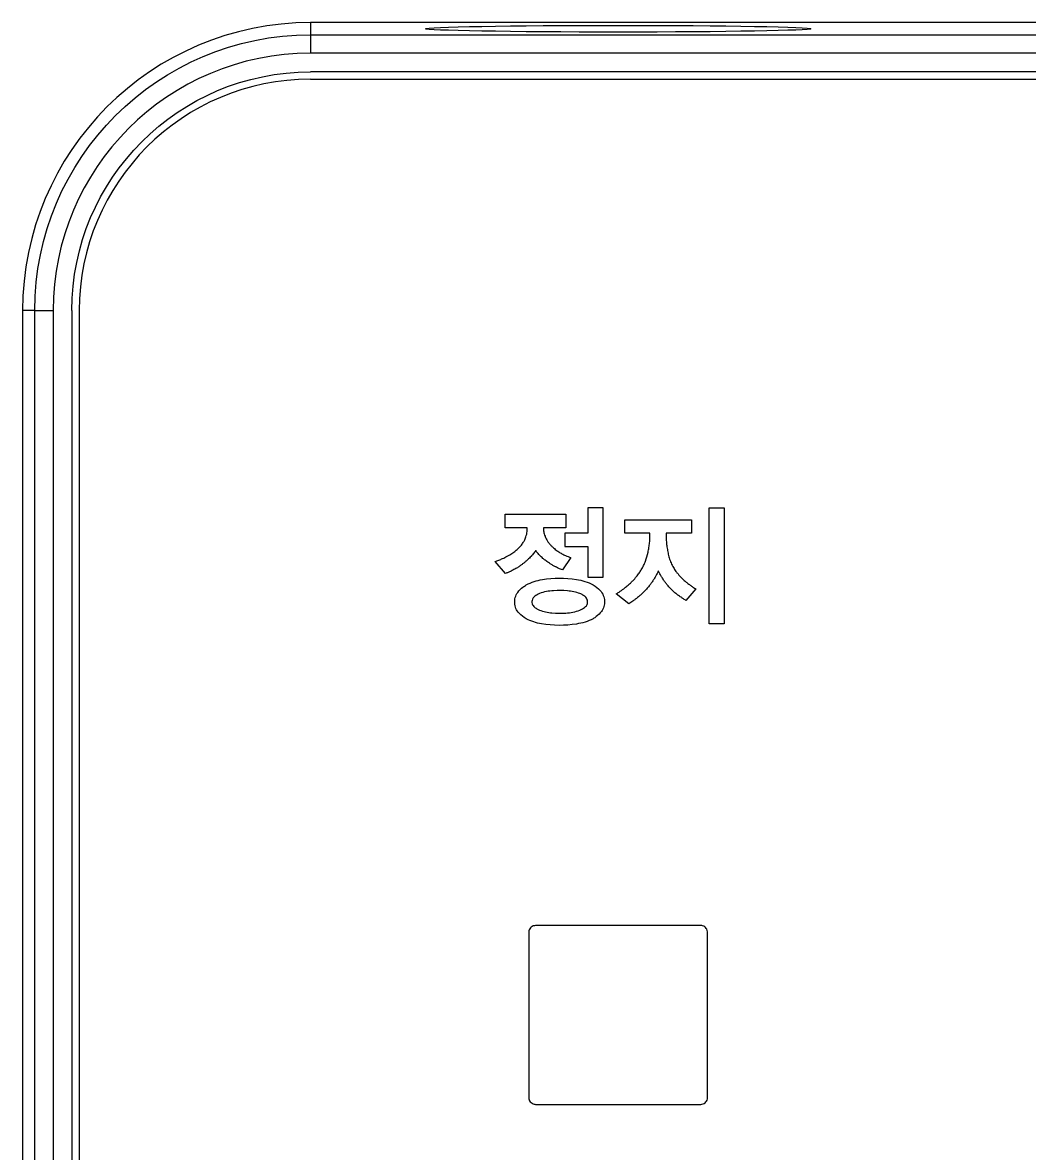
# Model space of a CAD drawing. Header units: millimetres. Extents: x 5 to 3846, y -2727 to 2747.
# Drawn here: x 1359.92 to 1387.34, y 1701.93 to 1732.73 of the extents above; entities that cross this region are included whole.
import ezdxf

# ---------------------------------------------------------------- set-up
doc = ezdxf.new("R2010")
doc.units = ezdxf.units.MM

msp = doc.modelspace()

# ---------------------------------------------------------------- linework, layer by layer
at = {"linetype": 'Continuous'}
for p, q in [((1581.015, 1732.726), (1367.765, 1732.726)), ((1367.765, 1732.726), (1367.765, 1732.394)), ((1367.765, 1732.394), (1581.015, 1732.394)), ((1367.765, 1732.394), (1367.765, 1731.895)), ((1581.015, 1731.895), (1367.765, 1731.895)), ((1581.015, 1731.386), (1367.765, 1731.386)), ((1367.765, 1731.186), (1581.015, 1731.186)), ((1360.257, 1724.886), (1359.925, 1724.886)), ((1359.925, 1724.886), (1359.925, 1691.099)), ((1360.257, 1691.099), (1360.257, 1724.886)), ((1360.257, 1724.886), (1360.757, 1724.886)), ((1360.757, 1724.886), (1360.757, 1691.099)), ((1361.265, 1724.886), (1361.265, 1691.099)), ((1361.465, 1724.886), (1361.465, 1691.099)), ((1373.06, 1719.34), (1374.714, 1719.34)), ((1373.06, 1718.971), (1373.06, 1719.34)), ((1374.714, 1719.34), (1374.714, 1718.971)), ((1374.714, 1719.34), (1374.714, 1719.34)), ((1374.714, 1719.34), (1374.714, 1718.971)), ((1375.73, 1719.508), (1375.315, 1719.508)), ((1375.315, 1719.508), (1375.315, 1718.821)), ((1375.73, 1719.508), (1375.73, 1719.508)), ((1375.73, 1717.625), (1375.73, 1719.508)), ((1375.73, 1717.625), (1375.73, 1719.508)), ((1378.613, 1719.508), (1379.028, 1719.508)), ((1378.613, 1716.358), (1378.613, 1719.508)), ((1379.028, 1719.508), (1379.028, 1719.508)), ((1379.028, 1719.508), (1379.028, 1716.358)), ((1379.028, 1719.508), (1379.028, 1716.358)), ((1373.665, 1718.971), (1373.06, 1718.971)), ((1373.665, 1718.91), (1373.665, 1718.971)), ((1374.109, 1718.971), (1374.109, 1718.91)), ((1374.714, 1718.971), (1374.109, 1718.971)), ((1374.109, 1718.971), (1374.109, 1718.971)), ((1374.109, 1718.971), (1374.109, 1718.91)), ((1374.109, 1718.91), (1374.109, 1718.91)), ((1374.714, 1718.971), (1374.714, 1718.971)), ((1376.318, 1719.186), (1378.136, 1719.186)), ((1376.318, 1718.824), (1376.318, 1719.186)), ((1378.136, 1719.186), (1378.136, 1718.824)), ((1378.136, 1719.186), (1378.136, 1719.186)), ((1378.136, 1719.186), (1378.136, 1718.824)), ((1374.163, 1718.705), (1374.163, 1718.705)), ((1375.315, 1718.821), (1374.689, 1718.821)), ((1374.689, 1718.821), (1374.689, 1718.459)), ((1377.005, 1718.824), (1376.318, 1718.824)), ((1377.005, 1718.692), (1377.005, 1718.824)), ((1377.446, 1718.824), (1377.446, 1718.692)), ((1378.136, 1718.824), (1377.446, 1718.824)), ((1377.446, 1718.824), (1377.446, 1718.824)), ((1377.446, 1718.824), (1377.446, 1718.692)), ((1377.446, 1718.692), (1377.446, 1718.692)), ((1378.136, 1718.824), (1378.136, 1718.824)), ((1374.324, 1718.474), (1374.324, 1718.474)), ((1374.689, 1718.459), (1375.315, 1718.459)), ((1375.315, 1718.459), (1375.315, 1717.625)), ((1377.498, 1718.282), (1377.498, 1718.282)), ((1373.071, 1717.725), (1372.788, 1718.048)), ((1373.586, 1718.023), (1373.586, 1718.023)), ((1373.771, 1718.191), (1373.771, 1718.191)), ((1374.607, 1718.262), (1374.607, 1718.262)), ((1374.854, 1718.159), (1374.625, 1717.822)), ((1374.854, 1718.159), (1374.625, 1717.822)), ((1374.854, 1718.159), (1374.854, 1718.159)), ((1373.071, 1717.725), (1373.071, 1717.725)), ((1373.327, 1717.843), (1373.327, 1717.843)), ((1374.625, 1717.822), (1374.625, 1717.822)), ((1377.714, 1717.783), (1377.714, 1717.783)), ((1375.315, 1717.625), (1375.73, 1717.625)), ((1375.457, 1717.414), (1375.457, 1717.414)), ((1375.73, 1717.625), (1375.73, 1717.625)), ((1377.095, 1717.54), (1377.095, 1717.54)), ((1378.02, 1717.468), (1378.02, 1717.468)), ((1373.997, 1717.178), (1373.997, 1717.178)), ((1376.429, 1716.894), (1376.085, 1717.167)), ((1376.67, 1717.07), (1376.67, 1717.07)), ((1376.887, 1717.274), (1376.887, 1717.274)), ((1378.254, 1717.303), (1377.986, 1716.992)), ((1378.254, 1717.303), (1377.986, 1716.992)), ((1378.254, 1717.303), (1378.254, 1717.303)), ((1376.429, 1716.894), (1376.429, 1716.894)), ((1377.986, 1716.992), (1377.986, 1716.992)), ((1373.997, 1716.729), (1373.997, 1716.729)), ((1375.457, 1716.494), (1375.457, 1716.494)), ((1379.028, 1716.358), (1378.613, 1716.358)), ((1379.028, 1716.358), (1379.028, 1716.358)), ((1378.388, 1708.136), (1373.893, 1708.136)), ((1373.706, 1707.949), (1373.706, 1703.454)), ((1378.574, 1703.454), (1378.574, 1707.499)), ((1373.893, 1703.268), (1378.388, 1703.268))]:
    msp.add_line(p, q, dxfattribs=at)
for radius in [7.84, 7.009, 6.3]:
    msp.add_arc((1367.765, 1724.886), radius, 90, 180, dxfattribs=at)
at = {"linetype": 'Continuous', "extrusion": (0, 0, -1)}
for radius in [7.509, 6.5]:
    msp.add_arc((-1367.765, 1724.886), radius, 0, 90, dxfattribs=at)
at = {"linetype": 'Continuous'}
msp.add_ellipse((1376.14, 1732.56), major_axis=(5.25, 0), ratio=0.017455, dxfattribs=at)
for points, knots in [([(1373.617, 1718.692), (1373.625, 1718.715), (1373.632, 1718.737), (1373.646, 1718.785), (1373.652, 1718.809), (1373.662, 1718.859), (1373.665, 1718.885), (1373.665, 1718.91)], [0, 0, 0, 0, 0.319798, 0.319798, 0.657072, 0.657072, 1, 1, 1, 1]), ([(1374.109, 1718.91), (1374.109, 1718.887), (1374.112, 1718.864), (1374.122, 1718.817), (1374.129, 1718.795), (1374.145, 1718.749), (1374.153, 1718.727), (1374.163, 1718.705)], [0, 0, 0, 0, 0.32828, 0.32828, 0.662582, 0.662582, 1, 1, 1, 1]), ([(1374.109, 1718.91), (1374.109, 1718.909), (1374.109, 1718.909), (1374.109, 1718.891), (1374.111, 1718.874), (1374.117, 1718.839), (1374.121, 1718.822), (1374.133, 1718.783), (1374.14, 1718.761), (1374.153, 1718.728), (1374.158, 1718.716), (1374.163, 1718.705)], [0, 0, 0, 0, 0.010124, 0.010124, 0.252603, 0.252603, 0.499848, 0.499848, 0.822134, 0.822134, 1, 1, 1, 1]), ([(1373.443, 1718.431), (1373.459, 1718.446), (1373.474, 1718.462), (1373.512, 1718.506), (1373.535, 1718.536), (1373.571, 1718.592), (1373.585, 1718.618), (1373.605, 1718.66), (1373.611, 1718.676), (1373.617, 1718.692)], [0, 0, 0, 0, 0.206434, 0.206434, 0.558022, 0.558022, 0.837312, 0.837312, 1, 1, 1, 1]), ([(1374.163, 1718.705), (1374.172, 1718.682), (1374.183, 1718.659), (1374.208, 1718.616), (1374.221, 1718.595), (1374.254, 1718.55), (1374.274, 1718.526), (1374.304, 1718.493), (1374.314, 1718.483), (1374.324, 1718.474)], [0, 0, 0, 0, 0.264182, 0.264182, 0.528331, 0.528331, 0.853082, 0.853082, 1, 1, 1, 1]), ([(1374.163, 1718.705), (1374.172, 1718.682), (1374.183, 1718.659), (1374.208, 1718.616), (1374.221, 1718.595), (1374.254, 1718.55), (1374.274, 1718.526), (1374.304, 1718.493), (1374.314, 1718.483), (1374.324, 1718.474)], [0, 0, 0, 0, 0.264182, 0.264182, 0.52833, 0.52833, 0.853081, 0.853081, 1, 1, 1, 1]), ([(1376.953, 1718.303), (1376.962, 1718.346), (1376.97, 1718.389), (1376.985, 1718.475), (1376.991, 1718.518), (1377.001, 1718.605), (1377.005, 1718.648), (1377.005, 1718.692)], [0, 0, 0, 0, 0.332682, 0.332682, 0.665419, 0.665419, 1, 1, 1, 1]), ([(1377.446, 1718.692), (1377.446, 1718.645), (1377.45, 1718.597), (1377.461, 1718.505), (1377.467, 1718.46), (1377.481, 1718.371), (1377.489, 1718.327), (1377.498, 1718.282)], [0, 0, 0, 0, 0.345296, 0.345296, 0.672436, 0.672436, 1, 1, 1, 1]), ([(1377.446, 1718.692), (1377.446, 1718.645), (1377.45, 1718.597), (1377.461, 1718.505), (1377.467, 1718.46), (1377.481, 1718.371), (1377.489, 1718.327), (1377.498, 1718.282)], [0, 0, 0, 0, 0.345296, 0.345296, 0.672436, 0.672436, 1, 1, 1, 1]), ([(1373.116, 1718.192), (1373.14, 1718.205), (1373.164, 1718.218), (1373.227, 1718.256), (1373.265, 1718.281), (1373.332, 1718.33), (1373.36, 1718.353), (1373.407, 1718.395), (1373.425, 1718.412), (1373.443, 1718.431)], [0, 0, 0, 0, 0.201243, 0.201243, 0.540429, 0.540429, 0.810728, 0.810728, 1, 1, 1, 1]), ([(1373.894, 1718.352), (1373.894, 1718.352), (1373.894, 1718.352), (1373.885, 1718.335), (1373.875, 1718.318), (1373.853, 1718.287), (1373.841, 1718.271), (1373.815, 1718.239), (1373.8, 1718.221), (1373.78, 1718.2), (1373.775, 1718.195), (1373.771, 1718.191)], [0, 0, 0, 0, 0.00009, 0.00009, 0.283928, 0.283928, 0.567564, 0.567564, 0.905458, 0.905458, 1, 1, 1, 1]), ([(1374.011, 1718.21), (1374.001, 1718.22), (1373.992, 1718.23), (1373.967, 1718.258), (1373.951, 1718.275), (1373.925, 1718.308), (1373.914, 1718.323), (1373.9, 1718.343), (1373.897, 1718.347), (1373.894, 1718.352)], [0, 0, 0, 0, 0.227197, 0.227197, 0.607231, 0.607231, 0.911014, 0.911014, 1, 1, 1, 1]), ([(1374.324, 1718.474), (1374.342, 1718.456), (1374.361, 1718.439), (1374.412, 1718.395), (1374.444, 1718.368), (1374.506, 1718.323), (1374.534, 1718.304), (1374.578, 1718.278), (1374.592, 1718.27), (1374.607, 1718.262)], [0, 0, 0, 0, 0.213793, 0.213793, 0.572861, 0.572861, 0.859488, 0.859488, 1, 1, 1, 1]), ([(1374.324, 1718.474), (1374.342, 1718.456), (1374.361, 1718.439), (1374.412, 1718.395), (1374.444, 1718.368), (1374.506, 1718.323), (1374.534, 1718.304), (1374.578, 1718.278), (1374.592, 1718.27), (1374.607, 1718.262)], [0, 0, 0, 0, 0.213794, 0.213794, 0.572863, 0.572863, 0.859489, 0.859489, 1, 1, 1, 1]), ([(1376.769, 1717.825), (1376.792, 1717.863), (1376.812, 1717.901), (1376.85, 1717.979), (1376.867, 1718.02), (1376.913, 1718.139), (1376.937, 1718.221), (1376.953, 1718.303)], [0, 0, 0, 0, 0.253617, 0.253617, 0.507249, 0.507249, 1, 1, 1, 1]), ([(1377.498, 1718.282), (1377.506, 1718.236), (1377.517, 1718.191), (1377.544, 1718.101), (1377.561, 1718.056), (1377.599, 1717.97), (1377.621, 1717.928), (1377.666, 1717.851), (1377.689, 1717.816), (1377.714, 1717.783)], [0, 0, 0, 0, 0.254585, 0.254585, 0.514275, 0.514275, 0.771472, 0.771472, 1, 1, 1, 1]), ([(1377.498, 1718.282), (1377.506, 1718.236), (1377.517, 1718.191), (1377.544, 1718.101), (1377.561, 1718.056), (1377.599, 1717.97), (1377.621, 1717.928), (1377.666, 1717.851), (1377.689, 1717.816), (1377.714, 1717.783)], [0, 0, 0, 0, 0.254585, 0.254585, 0.514275, 0.514275, 0.771472, 0.771472, 1, 1, 1, 1]), ([(1372.788, 1718.048), (1372.823, 1718.059), (1372.858, 1718.072), (1372.926, 1718.1), (1372.959, 1718.115), (1373.034, 1718.151), (1373.075, 1718.171), (1373.116, 1718.192)], [0, 0, 0, 0, 0.308253, 0.308253, 0.616184, 0.616184, 1, 1, 1, 1]), ([(1373.586, 1718.023), (1373.566, 1718.005), (1373.545, 1717.988), (1373.502, 1717.955), (1373.48, 1717.94), (1373.43, 1717.905), (1373.402, 1717.887), (1373.358, 1717.861), (1373.343, 1717.852), (1373.327, 1717.843)], [0, 0, 0, 0, 0.256251, 0.256251, 0.512489, 0.512489, 0.830118, 0.830118, 1, 1, 1, 1]), ([(1373.586, 1718.023), (1373.566, 1718.005), (1373.545, 1717.988), (1373.502, 1717.955), (1373.48, 1717.94), (1373.43, 1717.905), (1373.402, 1717.887), (1373.358, 1717.861), (1373.343, 1717.852), (1373.327, 1717.843)], [0, 0, 0, 0, 0.256252, 0.256252, 0.51249, 0.51249, 0.830119, 0.830119, 1, 1, 1, 1]), ([(1373.771, 1718.191), (1373.755, 1718.175), (1373.739, 1718.159), (1373.707, 1718.128), (1373.69, 1718.113), (1373.653, 1718.08), (1373.633, 1718.062), (1373.604, 1718.037), (1373.595, 1718.03), (1373.586, 1718.023)], [0, 0, 0, 0, 0.269402, 0.269402, 0.538786, 0.538786, 0.865882, 0.865882, 1, 1, 1, 1]), ([(1373.771, 1718.191), (1373.755, 1718.175), (1373.739, 1718.159), (1373.707, 1718.128), (1373.69, 1718.113), (1373.653, 1718.08), (1373.633, 1718.062), (1373.604, 1718.037), (1373.595, 1718.03), (1373.586, 1718.023)], [0, 0, 0, 0, 0.269403, 0.269403, 0.538787, 0.538787, 0.865884, 0.865884, 1, 1, 1, 1]), ([(1374.195, 1718.055), (1374.182, 1718.064), (1374.168, 1718.074), (1374.133, 1718.1), (1374.112, 1718.117), (1374.075, 1718.149), (1374.058, 1718.163), (1374.032, 1718.189), (1374.021, 1718.2), (1374.011, 1718.21)], [0, 0, 0, 0, 0.202794, 0.202794, 0.54243, 0.54243, 0.813654, 0.813654, 1, 1, 1, 1]), ([(1374.439, 1717.904), (1374.439, 1717.904), (1374.439, 1717.904), (1374.413, 1717.917), (1374.387, 1717.931), (1374.337, 1717.961), (1374.312, 1717.976), (1374.26, 1718.01), (1374.232, 1718.029), (1374.201, 1718.051), (1374.198, 1718.053), (1374.195, 1718.055)], [0, 0, 0, 0, 0.000089, 0.000089, 0.304471, 0.304471, 0.60869, 0.60869, 0.9618, 0.9618, 1, 1, 1, 1]), ([(1374.607, 1718.262), (1374.624, 1718.253), (1374.641, 1718.245), (1374.687, 1718.222), (1374.716, 1718.209), (1374.769, 1718.187), (1374.793, 1718.178), (1374.83, 1718.166), (1374.842, 1718.162), (1374.854, 1718.159)], [0, 0, 0, 0, 0.214294, 0.214294, 0.57306, 0.57306, 0.859676, 0.859676, 1, 1, 1, 1]), ([(1374.607, 1718.262), (1374.624, 1718.253), (1374.641, 1718.245), (1374.687, 1718.222), (1374.716, 1718.209), (1374.769, 1718.187), (1374.793, 1718.178), (1374.83, 1718.166), (1374.842, 1718.162), (1374.854, 1718.159)], [0, 0, 0, 0, 0.214291, 0.214291, 0.573057, 0.573057, 0.859673, 0.859673, 1, 1, 1, 1]), ([(1373.327, 1717.843), (1373.309, 1717.833), (1373.291, 1717.824), (1373.243, 1717.799), (1373.213, 1717.784), (1373.157, 1717.759), (1373.133, 1717.748), (1373.095, 1717.734), (1373.083, 1717.73), (1373.071, 1717.725)], [0, 0, 0, 0, 0.215112, 0.215112, 0.574656, 0.574656, 0.862053, 0.862053, 1, 1, 1, 1]), ([(1374.625, 1717.822), (1374.607, 1717.828), (1374.59, 1717.835), (1374.555, 1717.85), (1374.538, 1717.857), (1374.5, 1717.874), (1374.48, 1717.884), (1374.453, 1717.897), (1374.446, 1717.9), (1374.439, 1717.904)], [0, 0, 0, 0, 0.276105, 0.276105, 0.552187, 0.552187, 0.884295, 0.884295, 1, 1, 1, 1]), ([(1376.473, 1717.464), (1376.496, 1717.485), (1376.517, 1717.506), (1376.574, 1717.563), (1376.607, 1717.601), (1376.665, 1717.672), (1376.689, 1717.704), (1376.732, 1717.766), (1376.751, 1717.795), (1376.769, 1717.825)], [0, 0, 0, 0, 0.192675, 0.192675, 0.517075, 0.517075, 0.775592, 0.775592, 1, 1, 1, 1]), ([(1377.231, 1717.797), (1377.221, 1717.774), (1377.211, 1717.751), (1377.19, 1717.706), (1377.179, 1717.684), (1377.153, 1717.634), (1377.137, 1717.608), (1377.112, 1717.567), (1377.104, 1717.553), (1377.095, 1717.54)], [0, 0, 0, 0, 0.256498, 0.256498, 0.512988, 0.512988, 0.830818, 0.830818, 1, 1, 1, 1]), ([(1377.362, 1717.571), (1377.352, 1717.586), (1377.343, 1717.6), (1377.319, 1717.639), (1377.305, 1717.663), (1377.279, 1717.707), (1377.268, 1717.727), (1377.248, 1717.764), (1377.239, 1717.78), (1377.231, 1717.797)], [0, 0, 0, 0, 0.19561, 0.19561, 0.522006, 0.522006, 0.783013, 0.783013, 1, 1, 1, 1]), ([(1377.714, 1717.783), (1377.732, 1717.758), (1377.751, 1717.735), (1377.803, 1717.672), (1377.837, 1717.634), (1377.901, 1717.569), (1377.931, 1717.542), (1377.981, 1717.499), (1378, 1717.483), (1378.02, 1717.468)], [0, 0, 0, 0, 0.206155, 0.206155, 0.552524, 0.552524, 0.828873, 0.828873, 1, 1, 1, 1]), ([(1373.636, 1716.492), (1373.565, 1716.532), (1373.497, 1716.582), (1373.407, 1716.681), (1373.378, 1716.725), (1373.337, 1716.82), (1373.325, 1716.872), (1373.32, 1716.973), (1373.325, 1717.023), (1373.351, 1717.121), (1373.375, 1717.168), (1373.443, 1717.265), (1373.493, 1717.313), (1373.575, 1717.374), (1373.605, 1717.394), (1373.636, 1717.412)], [0, 0, 0, 0, 0.211448, 0.211448, 0.343908, 0.343908, 0.477202, 0.477202, 0.603479, 0.603479, 0.736187, 0.736187, 0.908305, 0.908305, 1, 1, 1, 1]), ([(1373.636, 1717.412), (1373.77, 1717.491), (1373.925, 1717.535), (1374.381, 1717.613), (1374.697, 1717.613), (1375.159, 1717.538), (1375.319, 1717.495), (1375.457, 1717.414)], [0, 0, 0, 0, 0.248838, 0.248838, 0.743466, 0.743466, 1, 1, 1, 1]), ([(1375.457, 1717.414), (1375.528, 1717.373), (1375.596, 1717.322), (1375.685, 1717.221), (1375.715, 1717.176), (1375.756, 1717.08), (1375.768, 1717.027), (1375.772, 1716.924), (1375.767, 1716.874), (1375.739, 1716.776), (1375.715, 1716.729), (1375.646, 1716.634), (1375.596, 1716.588), (1375.515, 1716.529), (1375.486, 1716.511), (1375.457, 1716.494)], [0, 0, 0, 0, 0.212577, 0.212577, 0.34737, 0.34737, 0.48309, 0.48309, 0.610986, 0.610986, 0.74331, 0.74331, 0.914007, 0.914007, 1, 1, 1, 1]), ([(1375.457, 1717.414), (1375.528, 1717.373), (1375.596, 1717.322), (1375.685, 1717.221), (1375.715, 1717.176), (1375.756, 1717.08), (1375.768, 1717.027), (1375.772, 1716.924), (1375.767, 1716.874), (1375.739, 1716.776), (1375.715, 1716.729), (1375.646, 1716.634), (1375.596, 1716.588), (1375.515, 1716.529), (1375.486, 1716.511), (1375.457, 1716.494)], [0, 0, 0, 0, 0.212577, 0.212577, 0.34737, 0.34737, 0.48309, 0.48309, 0.610986, 0.610986, 0.74331, 0.74331, 0.914007, 0.914007, 1, 1, 1, 1]), ([(1376.085, 1717.167), (1376.112, 1717.184), (1376.138, 1717.201), (1376.206, 1717.247), (1376.248, 1717.278), (1376.323, 1717.334), (1376.355, 1717.361), (1376.416, 1717.412), (1376.445, 1717.438), (1376.473, 1717.464)], [0, 0, 0, 0, 0.190335, 0.190335, 0.50885, 0.50885, 0.763271, 0.763271, 1, 1, 1, 1]), ([(1377.095, 1717.54), (1377.095, 1717.54), (1377.095, 1717.54), (1377.078, 1717.513), (1377.06, 1717.488), (1377.023, 1717.437), (1377.004, 1717.412), (1376.96, 1717.358), (1376.936, 1717.33), (1376.903, 1717.292), (1376.895, 1717.283), (1376.887, 1717.274)], [0, 0, 0, 0, 0.000032, 0.000032, 0.278819, 0.278819, 0.557535, 0.557535, 0.891645, 0.891645, 1, 1, 1, 1]), ([(1377.095, 1717.54), (1377.095, 1717.54), (1377.095, 1717.54), (1377.078, 1717.513), (1377.06, 1717.488), (1377.023, 1717.437), (1377.004, 1717.412), (1376.96, 1717.358), (1376.936, 1717.33), (1376.903, 1717.292), (1376.895, 1717.283), (1376.887, 1717.274)], [0, 0, 0, 0, 0.000031, 0.000031, 0.278817, 0.278817, 0.557534, 0.557534, 0.891644, 0.891644, 1, 1, 1, 1]), ([(1377.539, 1717.342), (1377.526, 1717.357), (1377.513, 1717.371), (1377.479, 1717.41), (1377.459, 1717.435), (1377.423, 1717.481), (1377.408, 1717.502), (1377.383, 1717.539), (1377.372, 1717.555), (1377.362, 1717.571)], [0, 0, 0, 0, 0.199806, 0.199806, 0.534031, 0.534031, 0.80106, 0.80106, 1, 1, 1, 1]), ([(1378.02, 1717.468), (1378.047, 1717.447), (1378.073, 1717.427), (1378.125, 1717.389), (1378.15, 1717.371), (1378.201, 1717.336), (1378.227, 1717.318), (1378.254, 1717.303)], [0, 0, 0, 0, 0.349939, 0.349939, 0.674607, 0.674607, 1, 1, 1, 1]), ([(1378.02, 1717.468), (1378.047, 1717.447), (1378.073, 1717.427), (1378.125, 1717.389), (1378.15, 1717.371), (1378.201, 1717.336), (1378.227, 1717.318), (1378.254, 1717.303)], [0, 0, 0, 0, 0.349939, 0.349939, 0.674607, 0.674607, 1, 1, 1, 1]), ([(1373.997, 1717.178), (1373.952, 1717.16), (1373.909, 1717.138), (1373.853, 1717.093), (1373.837, 1717.076), (1373.81, 1717.038), (1373.8, 1717.016), (1373.791, 1716.973), (1373.79, 1716.953), (1373.794, 1716.912), (1373.801, 1716.892), (1373.819, 1716.857), (1373.83, 1716.841), (1373.868, 1716.801), (1373.897, 1716.78), (1373.95, 1716.75), (1373.973, 1716.739), (1373.997, 1716.729)], [0, 0, 0, 0, 0.22291, 0.22291, 0.330397, 0.330397, 0.439675, 0.439675, 0.533739, 0.533739, 0.627662, 0.627662, 0.717302, 0.717302, 0.881542, 0.881542, 1, 1, 1, 1]), ([(1373.997, 1717.178), (1373.952, 1717.16), (1373.909, 1717.138), (1373.853, 1717.093), (1373.837, 1717.076), (1373.81, 1717.038), (1373.8, 1717.016), (1373.791, 1716.973), (1373.79, 1716.953), (1373.794, 1716.912), (1373.801, 1716.892), (1373.819, 1716.857), (1373.83, 1716.841), (1373.868, 1716.801), (1373.897, 1716.78), (1373.95, 1716.75), (1373.973, 1716.739), (1373.997, 1716.729)], [0, 0, 0, 0, 0.22291, 0.22291, 0.330397, 0.330397, 0.439675, 0.439675, 0.533739, 0.533739, 0.627662, 0.627662, 0.717302, 0.717302, 0.881542, 0.881542, 1, 1, 1, 1]), ([(1375.099, 1717.176), (1374.991, 1717.219), (1374.874, 1717.24), (1374.634, 1717.262), (1374.507, 1717.263), (1374.251, 1717.246), (1374.118, 1717.226), (1373.997, 1717.178)], [0, 0, 0, 0, 0.311836, 0.311836, 0.648272, 0.648272, 1, 1, 1, 1]), ([(1375.099, 1716.727), (1375.144, 1716.745), (1375.188, 1716.768), (1375.244, 1716.812), (1375.261, 1716.829), (1375.288, 1716.867), (1375.299, 1716.889), (1375.309, 1716.931), (1375.31, 1716.951), (1375.305, 1716.991), (1375.3, 1717.01), (1375.282, 1717.045), (1375.271, 1717.061), (1375.235, 1717.101), (1375.207, 1717.121), (1375.153, 1717.153), (1375.126, 1717.165), (1375.099, 1717.176)], [0, 0, 0, 0, 0.224378, 0.224378, 0.330689, 0.330689, 0.438928, 0.438928, 0.531145, 0.531145, 0.621917, 0.621917, 0.710138, 0.710138, 0.865366, 0.865366, 1, 1, 1, 1]), ([(1376.67, 1717.07), (1376.649, 1717.054), (1376.628, 1717.038), (1376.586, 1717.006), (1376.564, 1716.99), (1376.505, 1716.947), (1376.467, 1716.921), (1376.429, 1716.894)], [0, 0, 0, 0, 0.267582, 0.267582, 0.535158, 0.535158, 1, 1, 1, 1]), ([(1376.887, 1717.274), (1376.874, 1717.259), (1376.86, 1717.245), (1376.823, 1717.207), (1376.8, 1717.183), (1376.756, 1717.143), (1376.736, 1717.125), (1376.701, 1717.095), (1376.686, 1717.083), (1376.67, 1717.07)], [0, 0, 0, 0, 0.199972, 0.199972, 0.534355, 0.534355, 0.801537, 0.801537, 1, 1, 1, 1]), ([(1376.887, 1717.274), (1376.878, 1717.264), (1376.869, 1717.255), (1376.833, 1717.216), (1376.805, 1717.188), (1376.756, 1717.143), (1376.736, 1717.125), (1376.701, 1717.095), (1376.686, 1717.083), (1376.67, 1717.07)], [0, 0, 0, 0, 0.133218, 0.133218, 0.534371, 0.534371, 0.801543, 0.801543, 1, 1, 1, 1]), ([(1377.807, 1717.108), (1377.807, 1717.108), (1377.807, 1717.108), (1377.779, 1717.126), (1377.752, 1717.146), (1377.7, 1717.188), (1377.674, 1717.209), (1377.62, 1717.259), (1377.592, 1717.287), (1377.556, 1717.324), (1377.547, 1717.333), (1377.539, 1717.342)], [0, 0, 0, 0, 0.000044, 0.000044, 0.280604, 0.280604, 0.561062, 0.561062, 0.896664, 0.896664, 1, 1, 1, 1]), ([(1377.986, 1716.992), (1377.978, 1716.997), (1377.969, 1717.002), (1377.947, 1717.016), (1377.933, 1717.025), (1377.897, 1717.048), (1377.875, 1717.063), (1377.837, 1717.087), (1377.822, 1717.098), (1377.807, 1717.108)], [0, 0, 0, 0, 0.142684, 0.142684, 0.371767, 0.371767, 0.743418, 0.743418, 1, 1, 1, 1]), ([(1375.457, 1716.494), (1375.319, 1716.415), (1375.16, 1716.373), (1374.692, 1716.298), (1374.368, 1716.298), (1373.911, 1716.378), (1373.765, 1716.42), (1373.636, 1716.492)], [0, 0, 0, 0, 0.255439, 0.255439, 0.763122, 0.763122, 1, 1, 1, 1]), ([(1373.997, 1716.729), (1374.104, 1716.683), (1374.221, 1716.661), (1374.462, 1716.638), (1374.588, 1716.638), (1374.844, 1716.656), (1374.978, 1716.677), (1375.099, 1716.727)], [0, 0, 0, 0, 0.312038, 0.312038, 0.647742, 0.647742, 1, 1, 1, 1]), ([(1373.893, 1708.136), (1373.871, 1708.136), (1373.85, 1708.132), (1373.81, 1708.118), (1373.791, 1708.107), (1373.758, 1708.081), (1373.743, 1708.064), (1373.722, 1708.028), (1373.715, 1708.009), (1373.708, 1707.977), (1373.706, 1707.963), (1373.706, 1707.949)], [0, 0, 0, 0, 0.217689, 0.217689, 0.43492, 0.43492, 0.658347, 0.658347, 0.861778, 0.861778, 1, 1, 1, 1]), ([(1378.574, 1707.499), (1378.574, 1707.569), (1378.574, 1707.639), (1378.574, 1707.78), (1378.574, 1707.851), (1378.575, 1707.95), (1378.574, 1707.979), (1378.56, 1708.025), (1378.551, 1708.044), (1378.527, 1708.076), (1378.512, 1708.091), (1378.478, 1708.114), (1378.46, 1708.122), (1378.423, 1708.133), (1378.405, 1708.136), (1378.388, 1708.136)], [0, 0, 0, 0, 0.283392, 0.283392, 0.570299, 0.570299, 0.683625, 0.683625, 0.765234, 0.765234, 0.846958, 0.846958, 0.928834, 0.928834, 1, 1, 1, 1]), ([(1373.706, 1703.454), (1373.706, 1703.433), (1373.71, 1703.412), (1373.724, 1703.371), (1373.734, 1703.352), (1373.761, 1703.32), (1373.777, 1703.307), (1373.811, 1703.285), (1373.831, 1703.277), (1373.864, 1703.27), (1373.879, 1703.268), (1373.893, 1703.268)], [0, 0, 0, 0, 0.218174, 0.218174, 0.436823, 0.436823, 0.645925, 0.645925, 0.856084, 0.856084, 1, 1, 1, 1]), ([(1378.388, 1703.268), (1378.409, 1703.268), (1378.43, 1703.272), (1378.47, 1703.286), (1378.489, 1703.296), (1378.523, 1703.323), (1378.537, 1703.34), (1378.558, 1703.376), (1378.566, 1703.395), (1378.573, 1703.427), (1378.574, 1703.441), (1378.574, 1703.454)], [0, 0, 0, 0, 0.217769, 0.217769, 0.435075, 0.435075, 0.658663, 0.658663, 0.862237, 0.862237, 1, 1, 1, 1])]:
    msp.add_open_spline(points, degree=3, knots=knots, dxfattribs=at)

doc.saveas('drawing.dxf')
